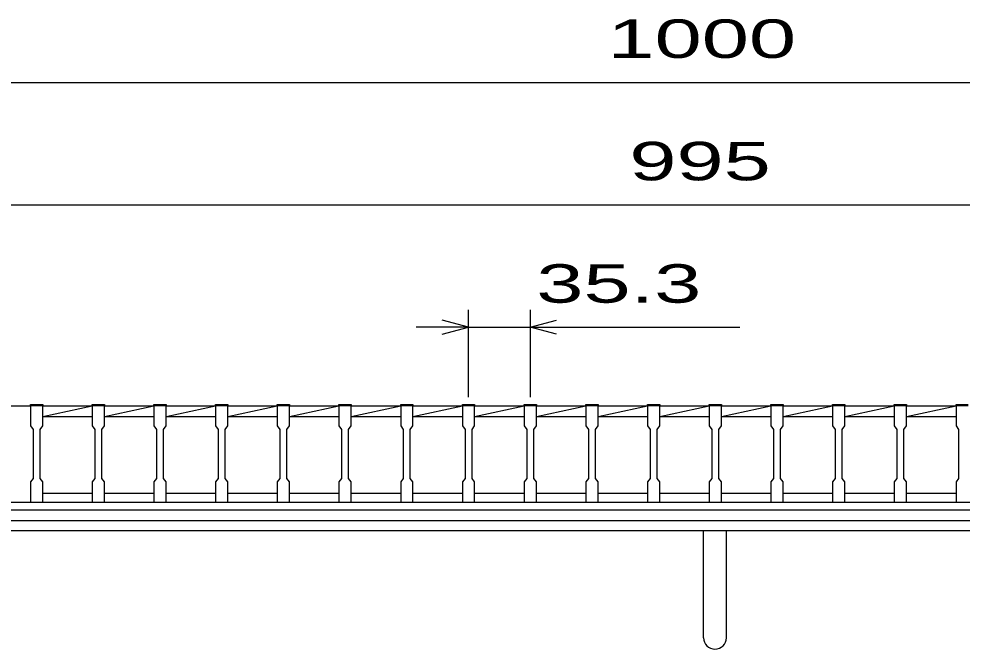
# Model space of a CAD drawing. Units: millimetres, scale not verified. Extents: x -1820 to 1731, y -1282 to 1054.
# Drawn here: x -1249 to -709, y -637 to -276 of the extents above; entities that cross this region are included whole.
import ezdxf
from ezdxf.enums import TextEntityAlignment as Align

# ---------------------------------------------------------------- set-up
doc = ezdxf.new("R2010")
doc.units = ezdxf.units.MM
doc.header["$LTSCALE"] = 10
for name, color, linetype, lineweight in [('16', 3, 'Continuous', 25), ('19', 6, 'Continuous', 25), ('22', 4, 'Continuous', 25)]:
    doc.layers.add(name, color=color, linetype=linetype, lineweight=lineweight)
doc.styles.add('ベクトル', font='')
doc.styles.get('ベクトル').set_extended_font_data('ベクトル')

msp = doc.modelspace()

# ---------------------------------------------------------------- linework, layer by layer
at = {"layer": '16'}
for p, q in [((-1305.7, -497.5), (-1242.1, -497.5)), ((-1242.1, -497.5), (-1242.1, -496.8)), ((-1242.1, -496.8), (-1235.1, -496.8)), ((-1242.1, -497.5), (-1242.1, -509)), ((-1235.1, -497.5), (-1242.1, -497.5)), ((-1235.1, -496.8), (-1235.1, -497.5)), ((-1235.1, -509), (-1235.1, -497.5)), ((-1235.1, -497.5), (-1206.8, -497.5)), ((-1235.1, -503.5), (-1206.8, -497.5)), ((-1206.8, -497.5), (-1206.8, -496.8)), ((-1206.8, -496.8), (-1199.8, -496.8)), ((-1206.8, -497.5), (-1206.8, -509)), ((-1199.8, -497.5), (-1206.8, -497.5)), ((-1199.8, -496.8), (-1199.8, -497.5)), ((-1199.8, -509), (-1199.8, -497.5)), ((-1199.8, -497.5), (-1171.5, -497.5)), ((-1199.8, -503.5), (-1171.5, -497.5)), ((-1171.5, -497.5), (-1171.5, -496.8)), ((-1171.5, -496.8), (-1164.5, -496.8)), ((-1171.5, -497.5), (-1171.5, -509)), ((-1164.5, -497.5), (-1171.5, -497.5)), ((-1164.5, -496.8), (-1164.5, -497.5)), ((-1164.5, -509), (-1164.5, -497.5)), ((-1164.5, -497.5), (-1136.2, -497.5)), ((-1164.5, -503.5), (-1136.2, -497.5)), ((-1136.2, -497.5), (-1136.2, -496.8)), ((-1136.2, -496.8), (-1129.2, -496.8)), ((-1136.2, -497.5), (-1136.2, -509)), ((-1129.2, -497.5), (-1136.2, -497.5)), ((-1129.2, -496.8), (-1129.2, -497.5)), ((-1129.2, -509), (-1129.2, -497.5)), ((-1129.2, -497.5), (-1100.9, -497.5)), ((-1129.2, -503.5), (-1100.9, -497.5)), ((-1100.9, -497.5), (-1100.9, -496.8)), ((-1100.9, -496.8), (-1093.9, -496.8)), ((-1100.9, -497.5), (-1100.9, -509)), ((-1093.9, -497.5), (-1100.9, -497.5)), ((-1093.9, -496.8), (-1093.9, -497.5)), ((-1093.9, -509), (-1093.9, -497.5)), ((-1093.9, -497.5), (-1065.6, -497.5)), ((-1093.9, -503.5), (-1065.6, -497.5)), ((-1065.6, -497.5), (-1065.6, -496.8)), ((-1065.6, -496.8), (-1058.6, -496.8)), ((-1065.6, -497.5), (-1065.6, -509)), ((-1058.6, -497.5), (-1065.6, -497.5)), ((-1058.6, -496.8), (-1058.6, -497.5)), ((-1058.6, -509), (-1058.6, -497.5)), ((-1058.6, -497.5), (-1030.3, -497.5)), ((-1058.6, -503.5), (-1030.3, -497.5)), ((-1030.3, -497.5), (-1030.3, -496.8)), ((-1030.3, -496.8), (-1023.3, -496.8)), ((-1030.3, -497.5), (-1030.3, -509)), ((-1023.3, -497.5), (-1030.3, -497.5)), ((-1023.3, -496.8), (-1023.3, -497.5)), ((-1023.3, -509), (-1023.3, -497.5)), ((-1023.3, -497.5), (-995, -497.5)), ((-1023.3, -503.5), (-995, -497.5)), ((-995, -497.5), (-995, -496.8)), ((-995, -496.8), (-988, -496.8)), ((-995, -497.5), (-995, -509)), ((-988, -497.5), (-995, -497.5)), ((-988, -496.8), (-988, -497.5)), ((-988, -509), (-988, -497.5)), ((-988, -497.5), (-959.7, -497.5)), ((-988, -503.5), (-959.7, -497.5)), ((-959.7, -497.5), (-959.7, -496.8)), ((-959.7, -496.8), (-952.7, -496.8)), ((-959.7, -497.5), (-959.7, -509)), ((-952.7, -497.5), (-959.7, -497.5)), ((-952.7, -496.8), (-952.7, -497.5)), ((-952.7, -509), (-952.7, -497.5)), ((-952.7, -497.5), (-924.4, -497.5)), ((-952.7, -503.5), (-924.4, -497.5)), ((-924.4, -497.5), (-924.4, -496.8)), ((-924.4, -496.8), (-917.4, -496.8)), ((-924.4, -497.5), (-924.4, -509)), ((-917.4, -497.5), (-924.4, -497.5)), ((-917.4, -496.8), (-917.4, -497.5)), ((-917.4, -509), (-917.4, -497.5)), ((-917.4, -497.5), (-889.1, -497.5)), ((-917.4, -503.5), (-889.1, -497.5)), ((-889.1, -497.5), (-889.1, -496.8)), ((-889.1, -496.8), (-882.1, -496.8)), ((-889.1, -497.5), (-889.1, -509)), ((-882.1, -497.5), (-889.1, -497.5)), ((-882.1, -496.8), (-882.1, -497.5)), ((-882.1, -509), (-882.1, -497.5)), ((-882.1, -497.5), (-853.8, -497.5)), ((-882.1, -503.5), (-853.8, -497.5)), ((-853.8, -497.5), (-853.8, -496.8)), ((-853.8, -496.8), (-846.8, -496.8)), ((-853.8, -497.5), (-853.8, -509)), ((-846.8, -497.5), (-853.8, -497.5)), ((-846.8, -496.8), (-846.8, -497.5)), ((-846.8, -509), (-846.8, -497.5)), ((-846.8, -497.5), (-818.5, -497.5)), ((-846.8, -503.5), (-818.5, -497.5)), ((-818.5, -497.5), (-818.5, -496.8)), ((-818.5, -496.8), (-811.5, -496.8)), ((-818.5, -497.5), (-818.5, -509)), ((-811.5, -497.5), (-818.5, -497.5)), ((-811.5, -496.8), (-811.5, -497.5)), ((-811.5, -509), (-811.5, -497.5)), ((-811.5, -497.5), (-783.2, -497.5)), ((-811.5, -503.5), (-783.2, -497.5)), ((-783.2, -497.5), (-783.2, -496.8)), ((-783.2, -496.8), (-776.2, -496.8)), ((-783.2, -497.5), (-783.2, -509)), ((-776.2, -497.5), (-783.2, -497.5)), ((-776.2, -496.8), (-776.2, -497.5)), ((-776.2, -509), (-776.2, -497.5)), ((-776.2, -497.5), (-747.9, -497.5)), ((-776.2, -503.5), (-747.9, -497.5)), ((-747.9, -497.5), (-747.9, -496.8)), ((-747.9, -496.8), (-740.9, -496.8)), ((-747.9, -497.5), (-747.9, -509)), ((-740.9, -497.5), (-747.9, -497.5)), ((-740.9, -496.8), (-740.9, -497.5)), ((-740.9, -509), (-740.9, -497.5)), ((-740.9, -497.5), (-712.6, -497.5)), ((-740.9, -503.5), (-712.6, -497.5)), ((-712.6, -497.5), (-712.6, -496.8)), ((-712.6, -496.8), (-705.6, -496.8)), ((-712.6, -497.5), (-712.6, -509)), ((-705.6, -497.5), (-712.6, -497.5)), ((-1235.1, -503.5), (-1206.8, -503.5)), ((-1199.8, -503.5), (-1171.5, -503.5)), ((-1164.5, -503.5), (-1136.2, -503.5)), ((-1129.2, -503.5), (-1100.9, -503.5)), ((-1093.9, -503.5), (-1065.6, -503.5)), ((-1058.6, -503.5), (-1030.3, -503.5)), ((-1023.3, -503.5), (-995, -503.5)), ((-988, -503.5), (-959.7, -503.5)), ((-952.7, -503.5), (-924.4, -503.5)), ((-917.4, -503.5), (-889.1, -503.5)), ((-882.1, -503.5), (-853.8, -503.5)), ((-846.8, -503.5), (-818.5, -503.5)), ((-811.5, -503.5), (-783.2, -503.5)), ((-776.2, -503.5), (-747.9, -503.5)), ((-740.9, -503.5), (-712.6, -503.5)), ((-1242.1, -509), (-1240.6, -511)), ((-1240.6, -511), (-1240.6, -539)), ((-1236.6, -511), (-1235.1, -509)), ((-1236.6, -539), (-1236.6, -511)), ((-1206.8, -509), (-1205.3, -511)), ((-1205.3, -511), (-1205.3, -539)), ((-1201.3, -511), (-1199.8, -509)), ((-1201.3, -539), (-1201.3, -511)), ((-1171.5, -509), (-1170, -511)), ((-1170, -511), (-1170, -539)), ((-1166, -511), (-1164.5, -509)), ((-1166, -539), (-1166, -511)), ((-1136.2, -509), (-1134.7, -511)), ((-1134.7, -511), (-1134.7, -539)), ((-1130.7, -511), (-1129.2, -509)), ((-1130.7, -539), (-1130.7, -511)), ((-1100.9, -509), (-1099.4, -511)), ((-1099.4, -511), (-1099.4, -539)), ((-1095.4, -511), (-1093.9, -509)), ((-1095.4, -539), (-1095.4, -511)), ((-1065.6, -509), (-1064.1, -511)), ((-1064.1, -511), (-1064.1, -539)), ((-1060.1, -511), (-1058.6, -509)), ((-1060.1, -539), (-1060.1, -511)), ((-1030.3, -509), (-1028.8, -511)), ((-1028.8, -511), (-1028.8, -539)), ((-1024.8, -511), (-1023.3, -509)), ((-1024.8, -539), (-1024.8, -511)), ((-995, -509), (-993.5, -511)), ((-993.5, -511), (-993.5, -539)), ((-989.5, -511), (-988, -509)), ((-989.5, -539), (-989.5, -511)), ((-959.7, -509), (-958.2, -511)), ((-958.2, -511), (-958.2, -539)), ((-954.2, -511), (-952.7, -509)), ((-954.2, -539), (-954.2, -511)), ((-924.4, -509), (-922.9, -511)), ((-922.9, -511), (-922.9, -539)), ((-918.9, -511), (-917.4, -509)), ((-918.9, -539), (-918.9, -511)), ((-889.1, -509), (-887.6, -511)), ((-887.6, -511), (-887.6, -539)), ((-883.6, -511), (-882.1, -509)), ((-883.6, -539), (-883.6, -511)), ((-853.8, -509), (-852.3, -511)), ((-852.3, -511), (-852.3, -539)), ((-848.3, -511), (-846.8, -509)), ((-848.3, -539), (-848.3, -511)), ((-818.5, -509), (-817, -511)), ((-817, -511), (-817, -539)), ((-813, -511), (-811.5, -509)), ((-813, -539), (-813, -511)), ((-783.2, -509), (-781.7, -511)), ((-781.7, -511), (-781.7, -539)), ((-777.7, -511), (-776.2, -509)), ((-777.7, -539), (-777.7, -511)), ((-747.9, -509), (-746.4, -511)), ((-746.4, -511), (-746.4, -539)), ((-742.4, -511), (-740.9, -509)), ((-742.4, -539), (-742.4, -511)), ((-712.6, -509), (-711.1, -511)), ((-711.1, -511), (-711.1, -539)), ((-1240.6, -539), (-1242.1, -541)), ((-1235.1, -541), (-1236.6, -539)), ((-1205.3, -539), (-1206.8, -541)), ((-1199.8, -541), (-1201.3, -539)), ((-1170, -539), (-1171.5, -541)), ((-1164.5, -541), (-1166, -539)), ((-1134.7, -539), (-1136.2, -541)), ((-1129.2, -541), (-1130.7, -539)), ((-1099.4, -539), (-1100.9, -541)), ((-1093.9, -541), (-1095.4, -539)), ((-1064.1, -539), (-1065.6, -541)), ((-1058.6, -541), (-1060.1, -539)), ((-1028.8, -539), (-1030.3, -541)), ((-1023.3, -541), (-1024.8, -539)), ((-993.5, -539), (-995, -541)), ((-988, -541), (-989.5, -539)), ((-958.2, -539), (-959.7, -541)), ((-952.7, -541), (-954.2, -539)), ((-922.9, -539), (-924.4, -541)), ((-917.4, -541), (-918.9, -539)), ((-887.6, -539), (-889.1, -541)), ((-882.1, -541), (-883.6, -539)), ((-852.3, -539), (-853.8, -541)), ((-846.8, -541), (-848.3, -539)), ((-817, -539), (-818.5, -541)), ((-811.5, -541), (-813, -539)), ((-781.7, -539), (-783.2, -541)), ((-776.2, -541), (-777.7, -539)), ((-746.4, -539), (-747.9, -541)), ((-740.9, -541), (-742.4, -539)), ((-711.1, -539), (-712.6, -541)), ((-1242.1, -541), (-1242.1, -552.5)), ((-1235.1, -552.5), (-1235.1, -541)), ((-1206.8, -541), (-1206.8, -552.5)), ((-1199.8, -552.5), (-1199.8, -541)), ((-1171.5, -541), (-1171.5, -552.5)), ((-1164.5, -552.5), (-1164.5, -541)), ((-1136.2, -541), (-1136.2, -552.5)), ((-1129.2, -552.5), (-1129.2, -541)), ((-1100.9, -541), (-1100.9, -552.5)), ((-1093.9, -552.5), (-1093.9, -541)), ((-1065.6, -541), (-1065.6, -552.5)), ((-1058.6, -552.5), (-1058.6, -541)), ((-1030.3, -541), (-1030.3, -552.5)), ((-1023.3, -552.5), (-1023.3, -541)), ((-995, -541), (-995, -552.5)), ((-988, -552.5), (-988, -541)), ((-959.7, -541), (-959.7, -552.5)), ((-952.7, -552.5), (-952.7, -541)), ((-924.4, -541), (-924.4, -552.5)), ((-917.4, -552.5), (-917.4, -541)), ((-889.1, -541), (-889.1, -552.5)), ((-882.1, -552.5), (-882.1, -541)), ((-853.8, -541), (-853.8, -552.5)), ((-846.8, -552.5), (-846.8, -541)), ((-818.5, -541), (-818.5, -552.5)), ((-811.5, -552.5), (-811.5, -541)), ((-783.2, -541), (-783.2, -552.5)), ((-776.2, -552.5), (-776.2, -541)), ((-747.9, -541), (-747.9, -552.5)), ((-740.9, -552.5), (-740.9, -541)), ((-712.6, -541), (-712.6, -552.5)), ((-1235.1, -547.5), (-1206.8, -547.5)), ((-1199.8, -547.5), (-1171.5, -547.5)), ((-1164.5, -547.5), (-1136.2, -547.5)), ((-1129.2, -547.5), (-1100.9, -547.5)), ((-1093.9, -547.5), (-1065.6, -547.5)), ((-1058.6, -547.5), (-1030.3, -547.5)), ((-1023.3, -547.5), (-995, -547.5)), ((-988, -547.5), (-959.7, -547.5)), ((-952.7, -547.5), (-924.4, -547.5)), ((-917.4, -547.5), (-889.1, -547.5)), ((-882.1, -547.5), (-853.8, -547.5)), ((-846.8, -547.5), (-818.5, -547.5)), ((-811.5, -547.5), (-783.2, -547.5)), ((-776.2, -547.5), (-747.9, -547.5)), ((-740.9, -547.5), (-712.6, -547.5)), ((-1348, -552.5), (-353, -552.5)), ((-1305.7, -552.5), (-1242.1, -552.5)), ((-1242.1, -552.5), (-1235.1, -552.5)), ((-1206.8, -552.5), (-1199.8, -552.5)), ((-1171.5, -552.5), (-1164.5, -552.5)), ((-1136.2, -552.5), (-1129.2, -552.5)), ((-1100.9, -552.5), (-1093.9, -552.5)), ((-1065.6, -552.5), (-1058.6, -552.5)), ((-1030.3, -552.5), (-1023.3, -552.5)), ((-995, -552.5), (-988, -552.5)), ((-959.7, -552.5), (-952.7, -552.5)), ((-924.4, -552.5), (-917.4, -552.5)), ((-889.1, -552.5), (-882.1, -552.5)), ((-853.8, -552.5), (-846.8, -552.5)), ((-818.5, -552.5), (-811.5, -552.5)), ((-783.2, -552.5), (-776.2, -552.5)), ((-747.9, -552.5), (-740.9, -552.5)), ((-712.6, -552.5), (-705.6, -552.5)), ((-1348, -557), (-353, -557)), ((-1348, -563), (-353, -563))]:
    msp.add_line(p, q, dxfattribs=at)
at = {"layer": '19'}
for p, q in [((-1350.5, -563), (-350.5, -563)), ((-350.5, -569), (-1350.5, -569)), ((-857, -630.11), (-857, -569)), ((-844, -630.11), (-844, -569))]:
    msp.add_line(p, q, dxfattribs=at)
msp.add_arc((-850.5, -630.11), 6.5, 180, 0, dxfattribs=at)
at = {"layer": '22'}
for p, q in [((-1350.5, -312.5), (-350.5, -312.5)), ((-1348, -382.5), (-353, -382.5)), ((-991.5, -492.5), (-991.5, -442.5)), ((-956.2, -442.5), (-956.2, -492.5)), ((-991.5, -452.5), (-1021.5, -452.5)), ((-991.5, -452.5), (-1006.5, -448.5)), ((-1006.5, -456.5), (-991.5, -452.5)), ((-991.5, -452.5), (-956.2, -452.5)), ((-956.2, -452.5), (-941.2, -448.5)), ((-941.2, -456.5), (-956.2, -452.5)), ((-956.2, -452.5), (-836.2, -452.5))]:
    msp.add_line(p, q, dxfattribs=at)

# ---------------------------------------------------------------- texts
at = {"layer": '22', "color": 2, "style": 'ベクトル', "width": 1.65}
for s, p in [(' 1000 ', (-925.5, -287.5)), (' 995 ', (-913, -357.5)), (' 35.3 ', (-966.2, -427.5))]:
    msp.add_text(s, height=21.99, dxfattribs=at).set_placement(p, align=Align.MIDDLE_LEFT)

doc.saveas('drawing.dxf')
